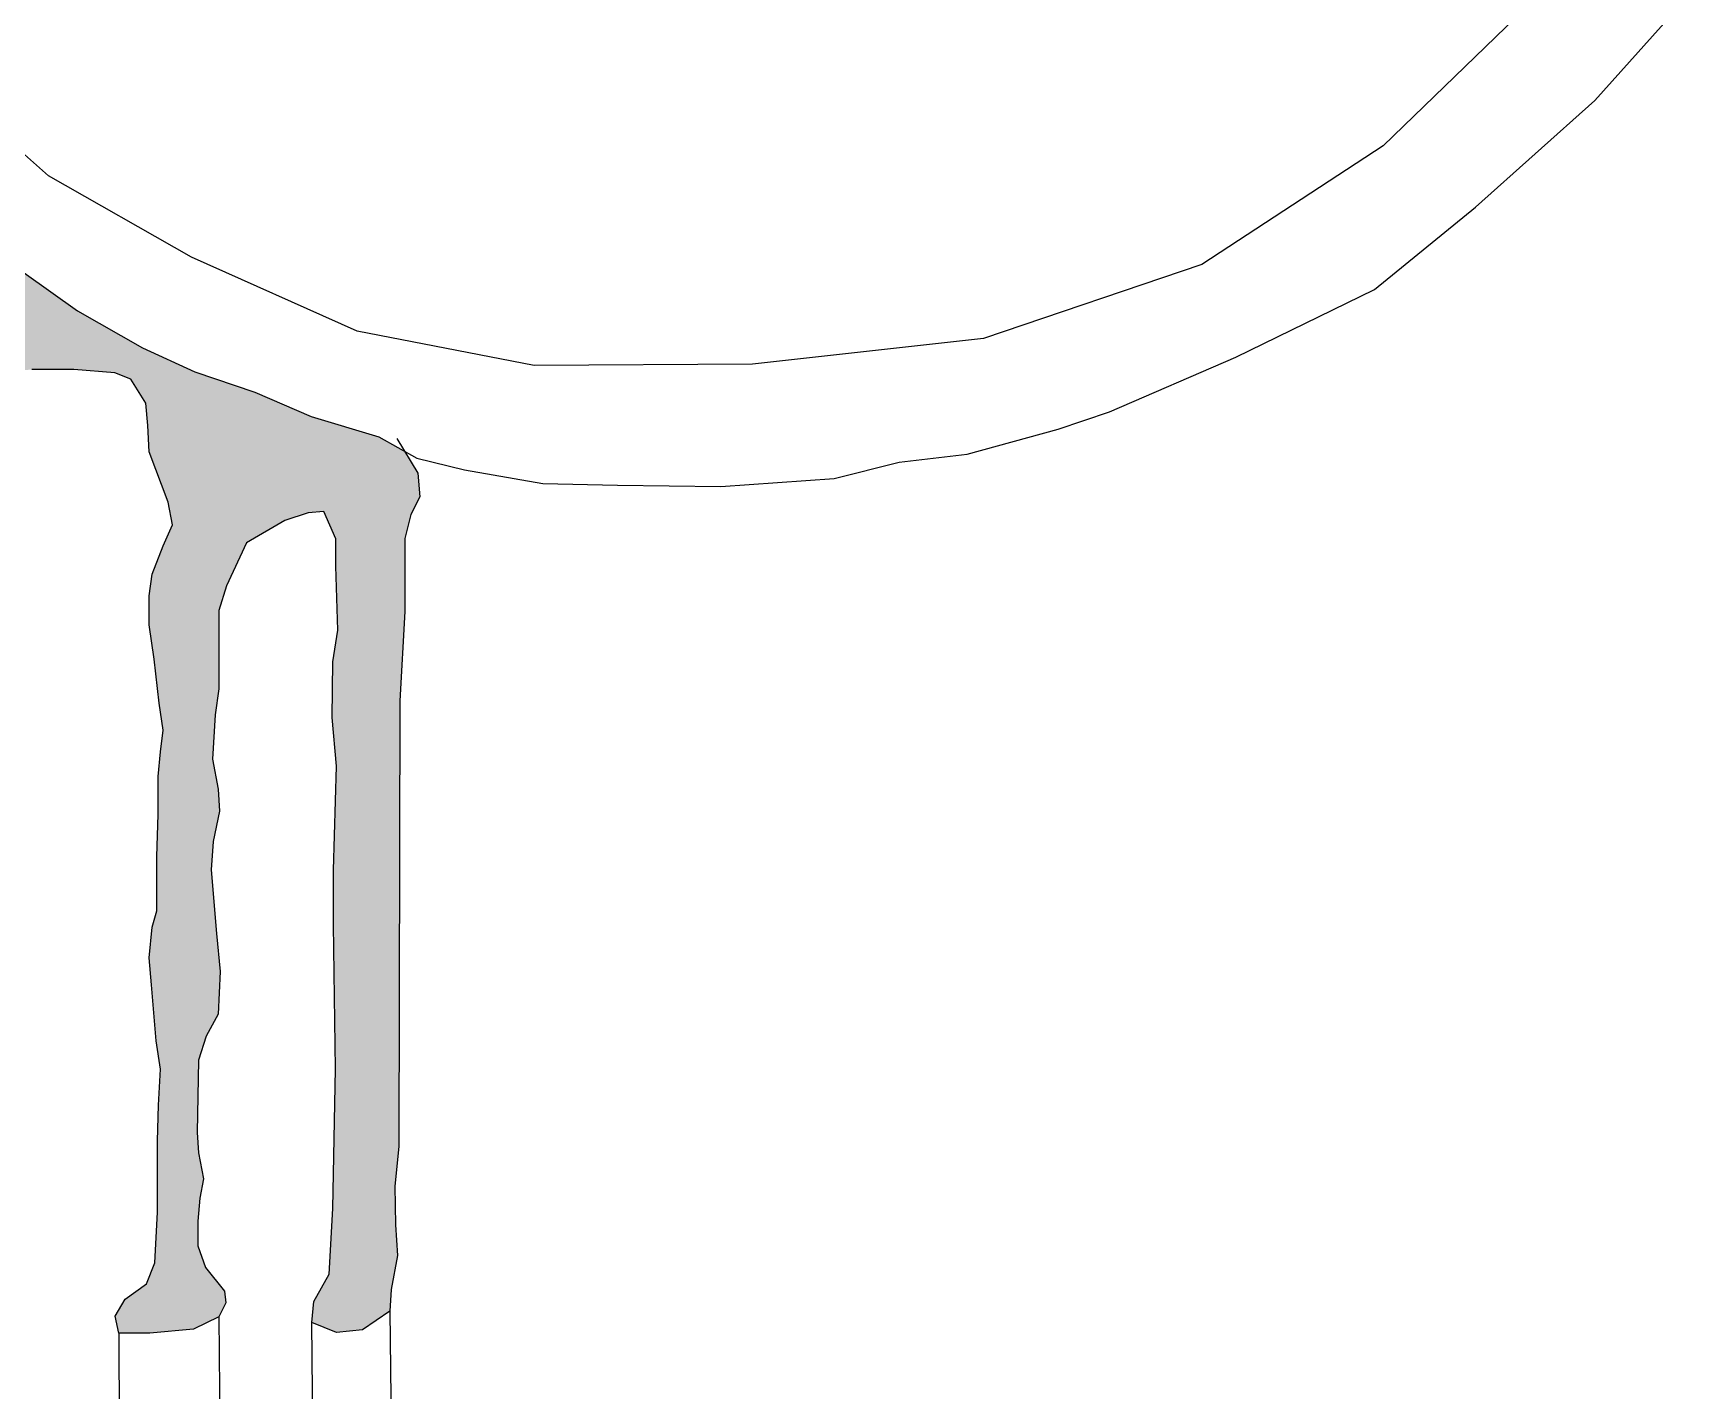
# Model space of a CAD drawing. Header units: millimetres. Extents: x 245 to 515, y 87 to 339.
# Drawn here: x 406.496 to 407.758, y 230.446 to 231.472 of the extents above; entities that cross this region are included whole.
import ezdxf

# ---------------------------------------------------------------- set-up
doc = ezdxf.new("R2010")
doc.units = ezdxf.units.MM
doc.layers.add('çziigi', color=10, linetype='Continuous')

msp = doc.modelspace()

# ---------------------------------------------------------------- hatches: boundary and pattern name
at = {"layer": 'çziigi'}
h = msp.add_hatch(color=256, dxfattribs=at)
h.dxf.hatch_style = 1
h.paths.add_polyline_path([(406.5296, 231.2624), (406.4437, 231.3235), (406.385, 231.3755), (406.3403, 231.4239), (406.3302, 231.4337), (406.3275, 231.4233), (406.3237, 231.3987), (406.3414, 231.3556), (406.3521, 231.3194), (406.3645, 231.2879), (406.3645, 231.2248), (406.3545, 231.1856), (406.3483, 231.1531), (406.3406, 231.0892), (406.3383, 231.0369), (406.3321, 230.9412), (406.3314, 230.8912), (406.3275, 230.8219), (406.3275, 230.7689), (406.3337, 230.6408), (406.3337, 230.5915), (406.3191, 230.5531), (406.3091, 230.5369), (406.3099, 230.5146), (406.3384, 230.4954), (406.3684, 230.4916), (406.3892, 230.5), (406.3961, 230.5162), (406.3907, 230.5254), (406.3869, 230.5477), (406.3946, 230.925), (406.3932, 230.958), (406.397, 231.0347), (406.3956, 231.0595), (406.3999, 231.1276), (406.4028, 231.1424), (406.4162, 231.1654), (406.433, 231.184), (406.4478, 231.1989), (406.4602, 231.2094), (406.4751, 231.217), (406.4952, 231.218), (406.5268, 231.218), (406.5579, 231.2156), (406.5699, 231.2108), (406.5814, 231.1926), (406.5828, 231.1759), (406.5837, 231.1558), (406.5981, 231.1178), (406.6015, 231.1006), (406.5943, 231.0848), (406.5862, 231.0633), (406.5838, 231.047), (406.5838, 231.025), (406.5876, 230.9992), (406.5914, 230.966), (406.5943, 230.9454), (406.5924, 230.9292), (406.5905, 230.9105), (406.5905, 230.8818), (406.5895, 230.8501), (406.5895, 230.8257), (406.5895, 230.8089), (406.5862, 230.7965), (406.5838, 230.7735), (406.5857, 230.753), (406.5891, 230.7107), (406.5924, 230.6892), (406.591, 230.6619), (406.59, 230.6351), (406.59, 230.5997), (406.59, 230.5811), (406.5881, 230.5428), (406.5819, 230.527), (406.5656, 230.5155), (406.558, 230.5026), (406.5608, 230.4897), (406.5843, 230.4897), (406.6173, 230.4926), (406.6365, 230.5021), (406.6417, 230.5127), (406.6408, 230.5213), (406.6264, 230.5394), (406.6207, 230.5557), (406.6207, 230.5744), (406.6221, 230.5916), (406.625, 230.6064), (406.6212, 230.626), (406.6202, 230.6413), (406.6212, 230.696), (406.6269, 230.7142), (406.636, 230.7309), (406.6374, 230.763), (406.6346, 230.7917), (406.6307, 230.8398), (406.6322, 230.8613), (406.6369, 230.8843), (406.636, 230.901), (406.6317, 230.9235), (406.6336, 230.9571), (406.6365, 230.9767), (406.6365, 230.9959), (406.6365, 231.0183), (406.6365, 231.036), (406.6422, 231.0547), (406.6575, 231.0872), (406.6863, 231.104), (406.704, 231.1097), (406.7159, 231.1107), (406.725, 231.0901), (406.725, 231.0695), (406.7265, 231.021), (406.7226, 230.9971), (406.7222, 230.955), (406.7255, 230.9182), (406.7231, 230.8396), (406.7231, 230.7984), (406.7246, 230.6896), (406.7226, 230.5839), (406.7198, 230.5342), (406.7083, 230.5136), (406.7068, 230.4978), (406.7255, 230.4902), (406.7451, 230.4921), (406.7657, 230.5064), (406.7667, 230.5227), (406.7715, 230.5485), (406.77, 230.5715), (406.7696, 230.6007), (406.7724, 230.6308), (406.7733, 230.9677), (406.7771, 231.0351), (406.7771, 231.0672), (406.7771, 231.0904), (406.7815, 231.1084), (406.7883, 231.1219), (406.7868, 231.1398), (406.7769, 231.1563), (406.7575, 231.1672), (406.7062, 231.1826), (406.6637, 231.2009), (406.6183, 231.2163), (406.5787, 231.2346)])

# ---------------------------------------------------------------- linework, layer by layer
for p, q in [((407.6523, 231.5187), (407.5164, 231.3871)), ((407.6764, 231.4215), (407.7579, 231.5125)), ((406.5077, 231.3645), (406.4139, 231.4475)), ((407.5862, 231.3409), (407.6764, 231.4215)), ((407.5164, 231.3871), (407.3794, 231.2976)), ((406.6158, 231.303), (406.5077, 231.3645)), ((407.51, 231.2787), (407.5862, 231.3409)), ((406.4437, 231.3235), (406.5296, 231.2624)), ((406.7409, 231.247), (406.6158, 231.303)), ((407.3794, 231.2976), (407.2144, 231.2416)), ((407.4052, 231.2274), (407.51, 231.2787)), ((406.5296, 231.2624), (406.5787, 231.2346)), ((406.8747, 231.2211), (406.7409, 231.247)), ((406.5787, 231.2346), (406.6183, 231.2163)), ((407.2144, 231.2416), (407.0397, 231.2222)), ((407.0397, 231.2222), (406.8747, 231.2211)), ((407.3097, 231.1862), (407.4052, 231.2274)), ((406.5268, 231.218), (406.4952, 231.218)), ((406.5579, 231.2156), (406.5268, 231.218)), ((406.5699, 231.2108), (406.5579, 231.2156)), ((406.5814, 231.1926), (406.5699, 231.2108)), ((406.6183, 231.2163), (406.6637, 231.2009)), ((406.6637, 231.2009), (406.7062, 231.1826)), ((406.5828, 231.1759), (406.5814, 231.1926)), ((406.7062, 231.1826), (406.7575, 231.1672)), ((407.2709, 231.173), (407.3097, 231.1862)), ((406.5837, 231.1558), (406.5828, 231.1759)), ((407.202, 231.154), (407.2709, 231.173)), ((406.5981, 231.1178), (406.5837, 231.1558)), ((406.7575, 231.1672), (406.7861, 231.1511)), ((406.7711, 231.166), (406.7868, 231.1398)), ((406.7861, 231.1511), (406.8221, 231.1423)), ((407.1015, 231.1357), (407.1506, 231.1481)), ((407.1506, 231.1481), (407.202, 231.154)), ((406.7868, 231.1398), (406.7883, 231.1219)), ((406.8221, 231.1423), (406.8814, 231.132)), ((406.8814, 231.132), (406.9379, 231.1306)), ((406.9379, 231.1306), (407.0158, 231.1298)), ((407.0158, 231.1298), (407.1015, 231.1357)), ((406.6015, 231.1006), (406.5981, 231.1178)), ((406.7883, 231.1219), (406.7815, 231.1084)), ((406.704, 231.1097), (406.6863, 231.104)), ((406.7159, 231.1107), (406.704, 231.1097)), ((406.725, 231.0901), (406.7159, 231.1107)), ((406.7815, 231.1084), (406.7771, 231.0904)), ((406.5943, 231.0848), (406.6015, 231.1006)), ((406.6863, 231.104), (406.6575, 231.0872)), ((406.5862, 231.0633), (406.5943, 231.0848)), ((406.6575, 231.0872), (406.6422, 231.0547)), ((406.725, 231.0695), (406.725, 231.0901)), ((406.7771, 231.0904), (406.7771, 231.0672)), ((406.7265, 231.021), (406.725, 231.0695)), ((406.7771, 231.0672), (406.7771, 231.0351)), ((406.5838, 231.047), (406.5862, 231.0633)), ((406.6422, 231.0547), (406.6365, 231.036)), ((406.5838, 231.025), (406.5838, 231.047)), ((406.6365, 231.036), (406.6365, 231.0183)), ((406.7771, 231.0351), (406.7733, 230.9677)), ((406.5876, 230.9992), (406.5838, 231.025)), ((406.6365, 231.0183), (406.6365, 230.9959)), ((406.7226, 230.9971), (406.7265, 231.021)), ((406.5914, 230.966), (406.5876, 230.9992)), ((406.6365, 230.9959), (406.6365, 230.9767)), ((406.7222, 230.955), (406.7226, 230.9971)), ((406.6365, 230.9767), (406.6336, 230.9571)), ((406.7733, 230.9677), (406.7724, 230.6308)), ((406.5943, 230.9454), (406.5914, 230.966)), ((406.6336, 230.9571), (406.6317, 230.9235)), ((406.7255, 230.9182), (406.7222, 230.955)), ((406.5924, 230.9292), (406.5943, 230.9454)), ((406.5905, 230.9105), (406.5924, 230.9292)), ((406.6317, 230.9235), (406.636, 230.901)), ((406.7231, 230.8396), (406.7255, 230.9182)), ((406.5905, 230.8818), (406.5905, 230.9105)), ((406.636, 230.901), (406.6369, 230.8843)), ((406.5895, 230.8501), (406.5905, 230.8818)), ((406.6369, 230.8843), (406.6322, 230.8613)), ((406.6322, 230.8613), (406.6307, 230.8398)), ((406.5895, 230.8257), (406.5895, 230.8501)), ((406.6307, 230.8398), (406.6346, 230.7917)), ((406.7231, 230.7984), (406.7231, 230.8396)), ((406.5895, 230.8089), (406.5895, 230.8257)), ((406.5862, 230.7965), (406.5895, 230.8089)), ((406.5838, 230.7735), (406.5862, 230.7965)), ((406.6346, 230.7917), (406.6374, 230.763)), ((406.7246, 230.6896), (406.7231, 230.7984)), ((406.5857, 230.753), (406.5838, 230.7735)), ((406.5891, 230.7107), (406.5857, 230.753)), ((406.6374, 230.763), (406.636, 230.7309)), ((406.636, 230.7309), (406.6269, 230.7142)), ((406.6269, 230.7142), (406.6212, 230.696)), ((406.5924, 230.6892), (406.5891, 230.7107)), ((406.591, 230.6619), (406.5924, 230.6892)), ((406.6212, 230.696), (406.6202, 230.6413)), ((406.7226, 230.5839), (406.7246, 230.6896)), ((406.59, 230.6351), (406.591, 230.6619)), ((406.6202, 230.6413), (406.6212, 230.626)), ((406.59, 230.5997), (406.59, 230.6351)), ((406.6212, 230.626), (406.625, 230.6064)), ((406.7724, 230.6308), (406.7696, 230.6007)), ((406.625, 230.6064), (406.6221, 230.5916)), ((406.7696, 230.6007), (406.77, 230.5715)), ((406.59, 230.5811), (406.59, 230.5997)), ((406.6221, 230.5916), (406.6207, 230.5744)), ((406.5881, 230.5428), (406.59, 230.5811)), ((406.7198, 230.5342), (406.7226, 230.5839)), ((406.6207, 230.5744), (406.6207, 230.5557)), ((406.77, 230.5715), (406.7715, 230.5485)), ((406.6207, 230.5557), (406.6264, 230.5394)), ((406.5819, 230.527), (406.5881, 230.5428)), ((406.6264, 230.5394), (406.6408, 230.5213)), ((406.7715, 230.5485), (406.7667, 230.5227)), ((406.5656, 230.5155), (406.5819, 230.527)), ((406.7083, 230.5136), (406.7198, 230.5342)), ((406.558, 230.5026), (406.5656, 230.5155)), ((406.6417, 230.5127), (406.6365, 230.5021)), ((406.6408, 230.5213), (406.6417, 230.5127)), ((406.7068, 230.4978), (406.7083, 230.5136)), ((406.7667, 230.5227), (406.7657, 230.5064)), ((406.5608, 230.4897), (406.558, 230.5026)), ((406.6365, 230.5021), (406.6173, 230.4926)), ((406.6365, 230.5021), (406.8881, 196.458)), ((406.7657, 230.5064), (406.7451, 230.4921)), ((406.7657, 230.5064), (407.1142, 196.4787)), ((406.5608, 230.4897), (406.678, 196.5138)), ((406.5843, 230.4897), (406.5608, 230.4897)), ((406.6173, 230.4926), (406.5843, 230.4897)), ((406.9903, 196.4946), (406.7068, 230.4978)), ((406.7255, 230.4902), (406.7068, 230.4978)), ((406.7451, 230.4921), (406.7255, 230.4902))]:
    msp.add_line(p, q, dxfattribs=at)

doc.saveas('drawing.dxf')
